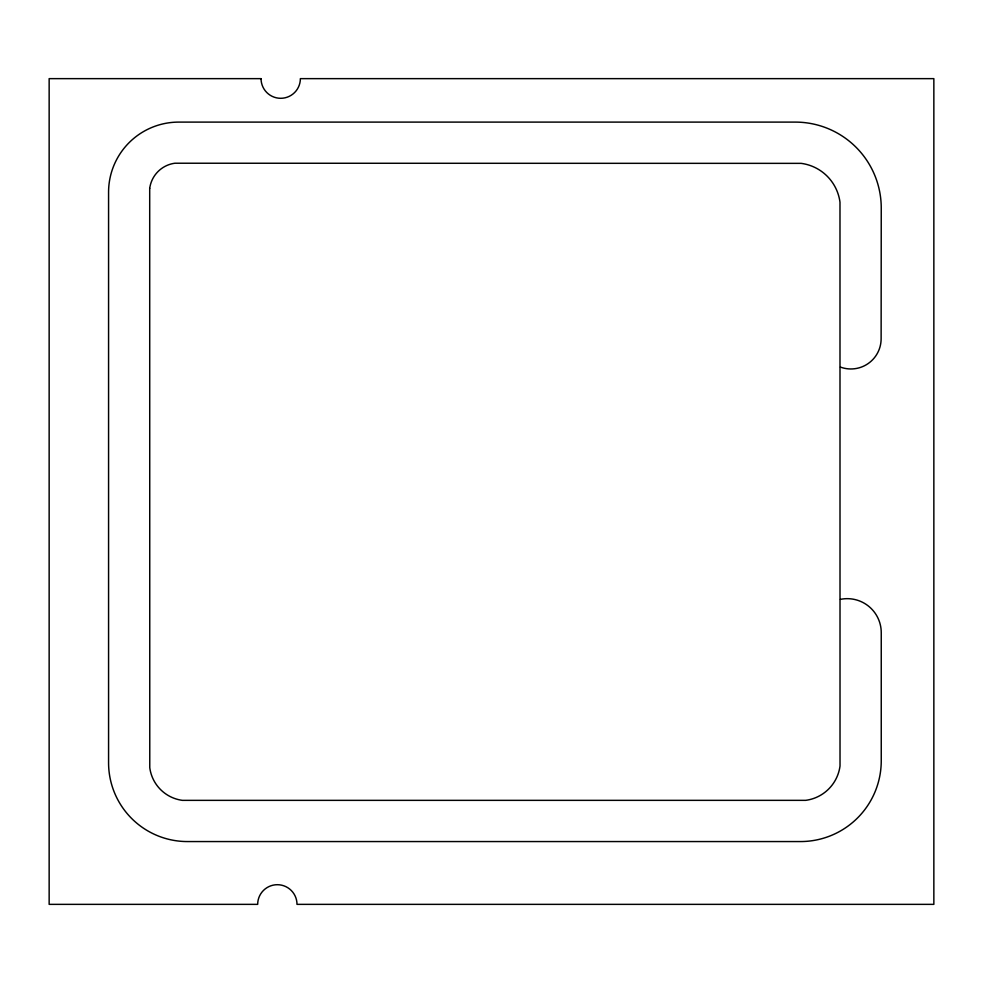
<?xml version="1.0" encoding="UTF-8"?>
<svg xmlns="http://www.w3.org/2000/svg" width="983" height="983" viewBox="0 0 983 983"><rect width="100%" height="100%" fill="white"/><g stroke="black" fill="none" stroke-linecap="round" stroke-linejoin="round"><path stroke-width="1.47" d="M840.453 367.101A30.215 30.215 0 0 0 881.124 338.779L881.247 208.064A85.963 85.963 0 0 0 795.284 122.101L178.709 122.101A70.149 70.149 0 0 0 108.572 192.25L108.572 762.747A78.812 78.812 0 0 0 187.372 841.559L800.481 841.559A80.766 80.766 0 0 0 881.247 760.793L881.247 632.659A34 34 0 0 0 840.453 599.347M149.699 188.429L149.772 767.698A37.932 37.932 0 0 0 182.42 800.359L805.679 800.346A39.885 39.885 0 0 0 840.023 766.003L839.986 202.179A45.095 45.095 0 0 0 801.17 163.362L174.888 163.227A29.269 29.269 0 0 0 149.699 188.429M261.048 78.64L49.15 78.64L49.15 904.36L257.681 904.36A19.66 19.66 0 0 1 277.341 884.7A19.66 19.66 0 0 1 297.001 904.36L933.85 904.36L933.85 78.64L300.368 78.64A19.66 19.66 0 0 1 280.708 98.3A19.66 19.66 0 0 1 261.048 78.64"/></g></svg>
